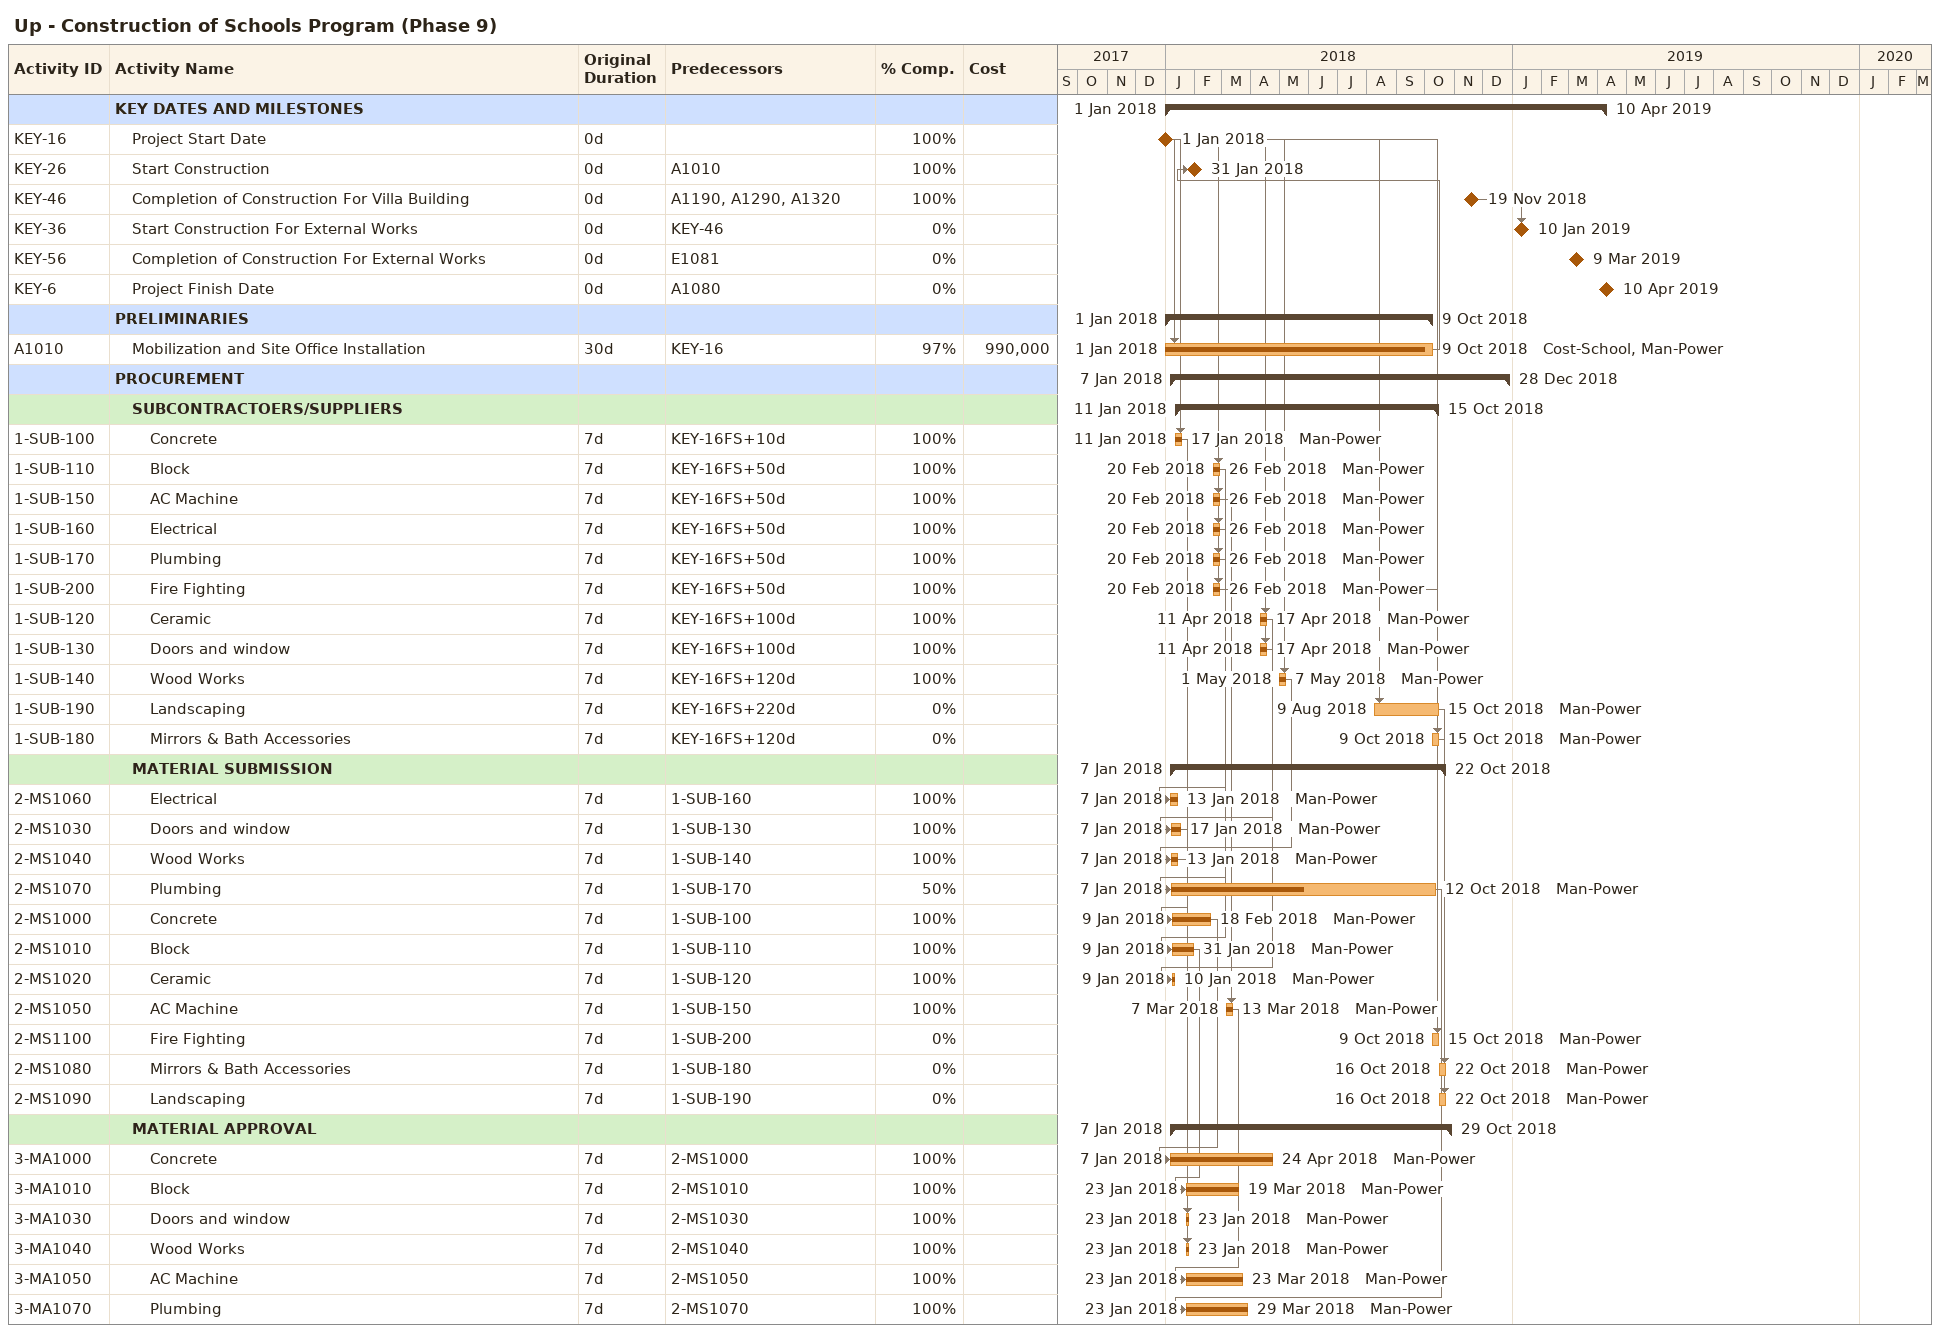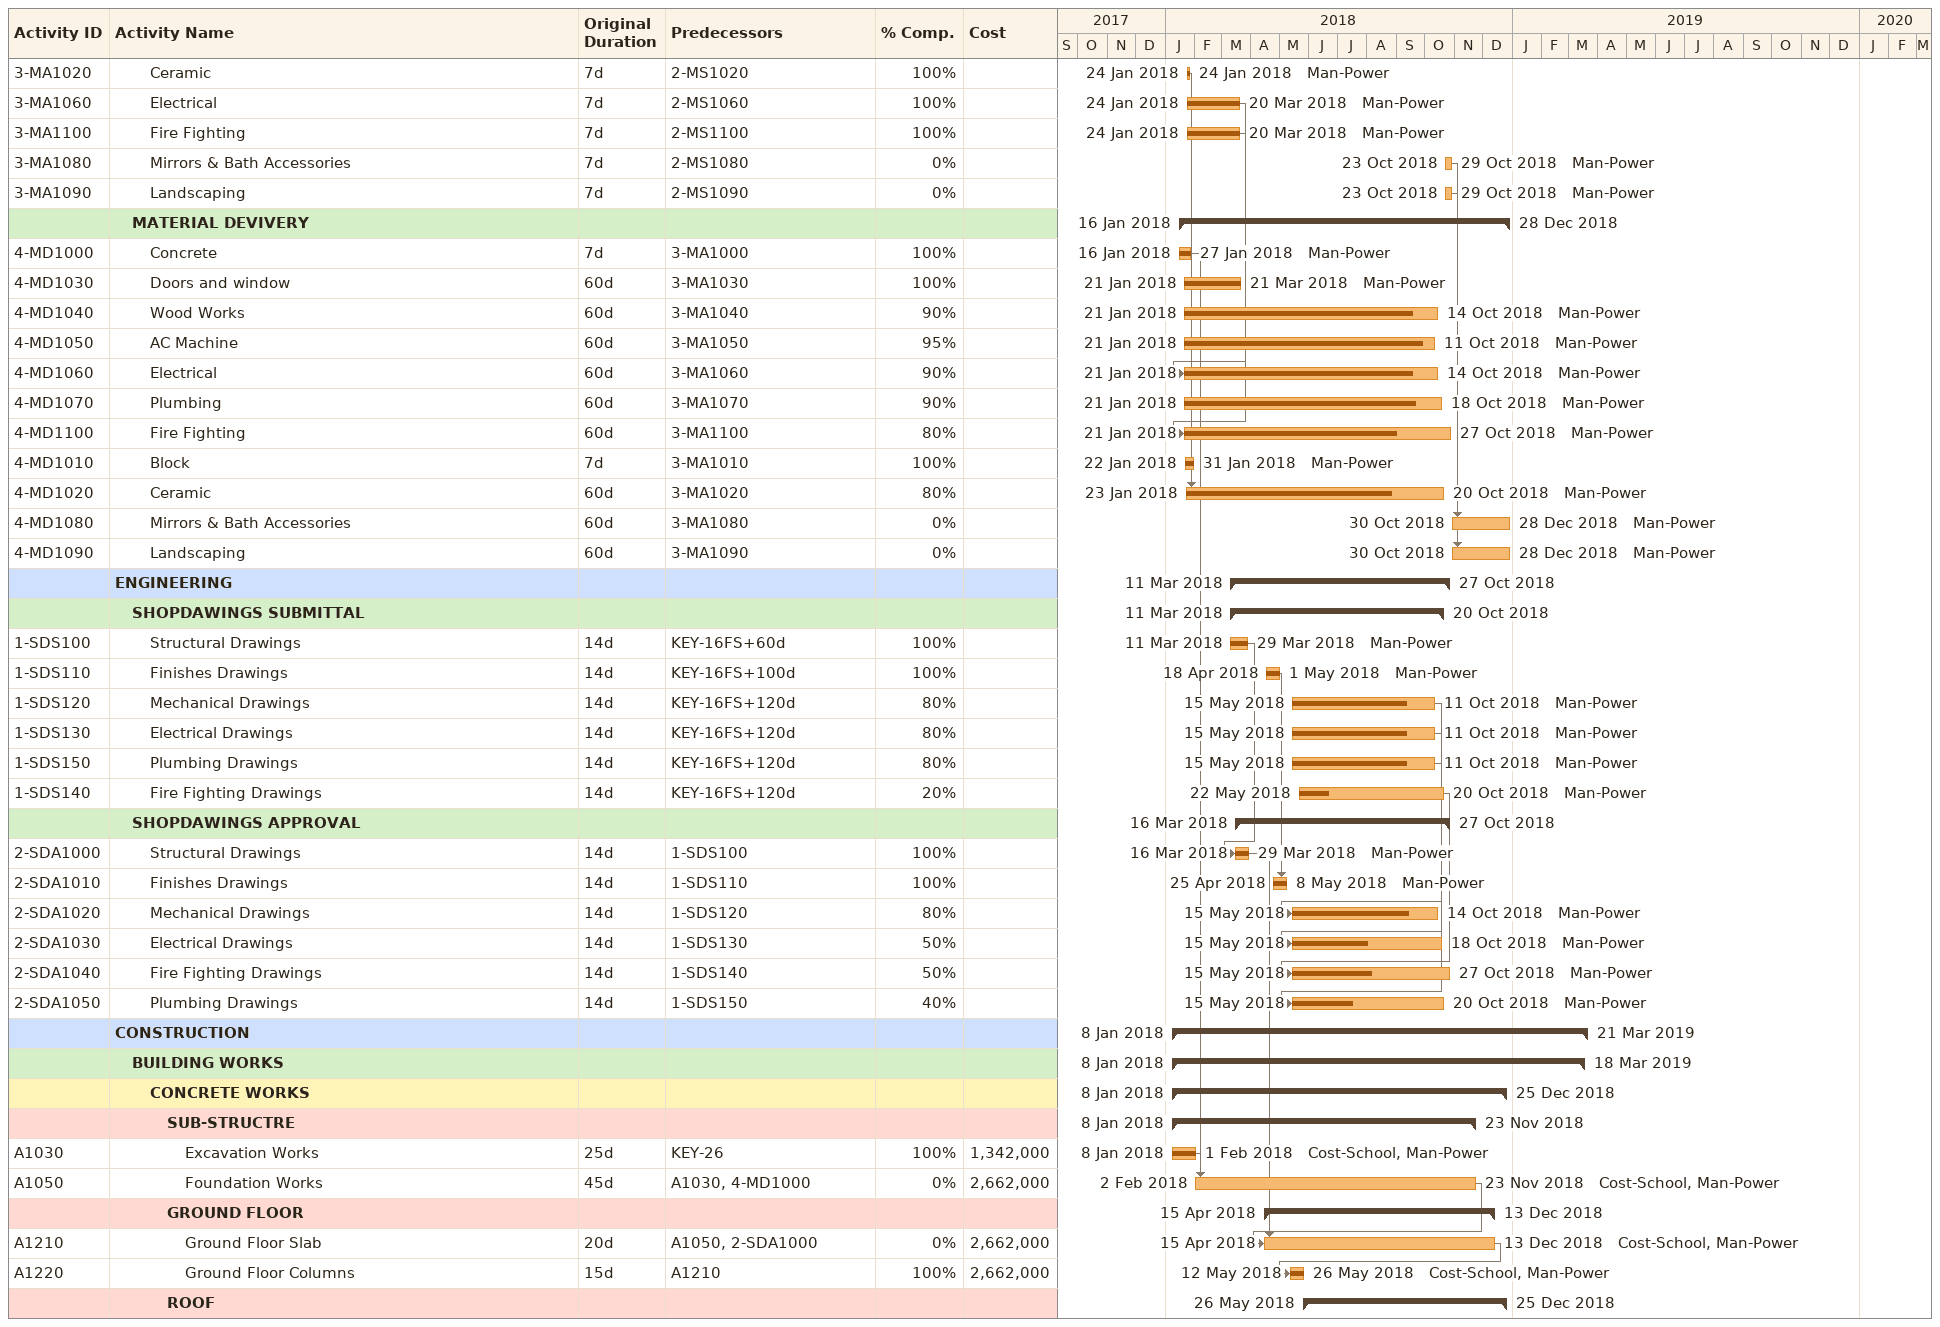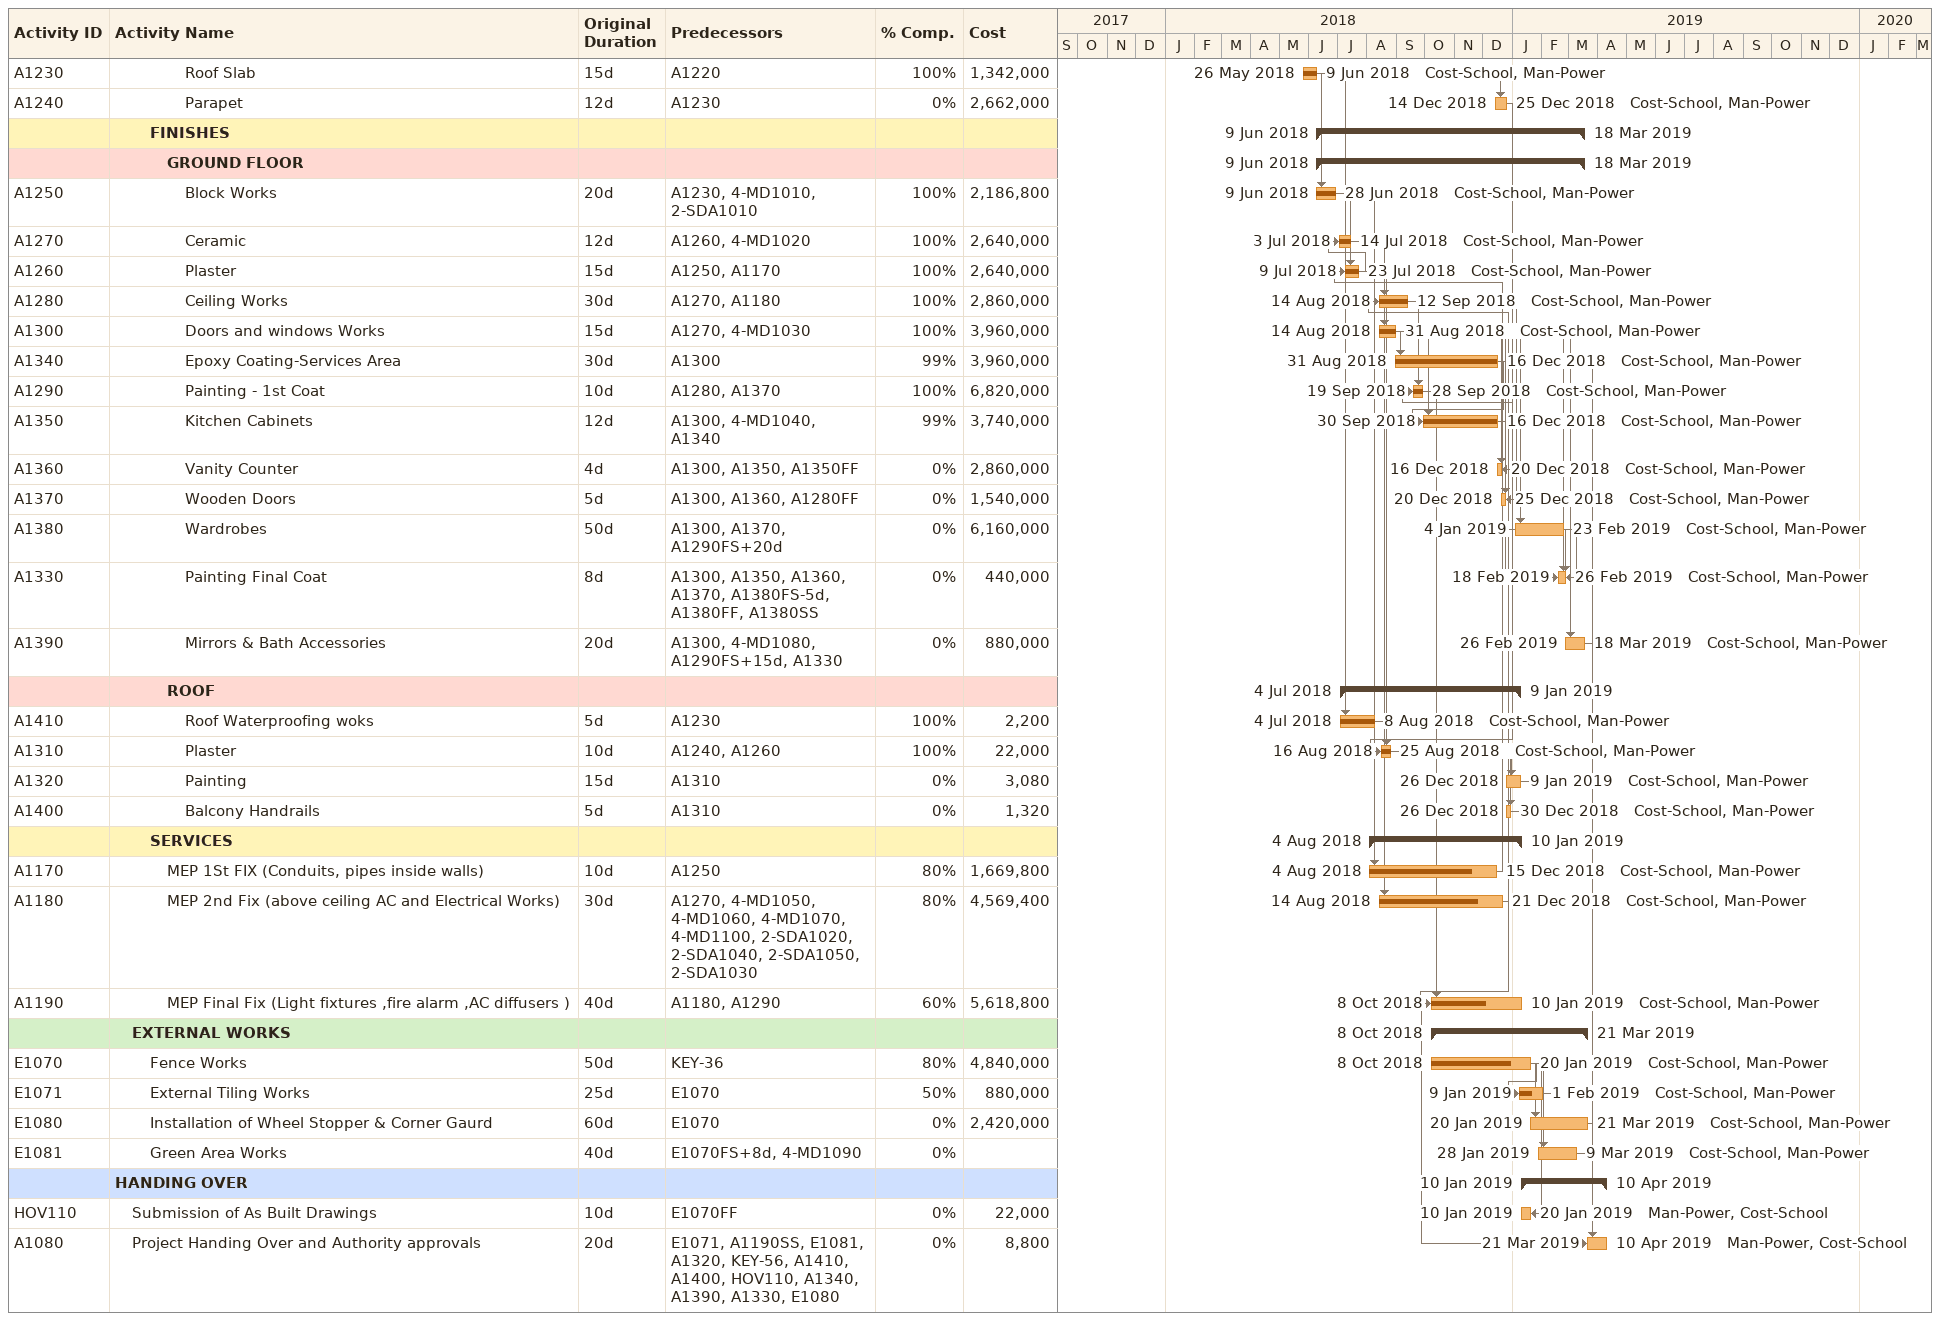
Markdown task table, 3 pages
Up - Construction of Schools Program (Phase 9)

| ID | Level | Task | Original duration | Start | Finish | Predecessors | Resources | % complete | Cost |
|---|---|---|---|---|---|---|---|---|---|
|  | 1 | **KEY DATES AND MILESTONES** |  | 2018-01-01 | 2019-04-10 |  |  |  |  |
| KEY-16 | 2 | Project Start Date | 0d | 2018-01-01 | 2018-01-01 |  |  | 100 |  |
| KEY-26 | 2 | Start Construction | 0d | 2018-01-31 | 2018-01-31 | A1010 |  | 100 |  |
| KEY-46 | 2 | Completion of Construction For Villa Building | 0d | 2018-11-19 | 2018-11-19 | A1190, A1290, A1320 |  | 100 |  |
| KEY-36 | 2 | Start Construction For External Works | 0d | 2019-01-10 | 2019-01-10 | KEY-46 |  | 0 |  |
| KEY-56 | 2 | Completion of Construction For External Works | 0d | 2019-03-09 | 2019-03-09 | E1081 |  | 0 |  |
| KEY-6 | 2 | Project Finish Date | 0d | 2019-04-10 | 2019-04-10 | A1080 |  | 0 |  |
|  | 1 | **PRELIMINARIES** |  | 2018-01-01 | 2018-10-09 |  |  |  |  |
| A1010 | 2 | Mobilization and Site Office Installation | 30d | 2018-01-01 | 2018-10-09 | KEY-16 | Cost-School, Man-Power | 97 | 990000 |
|  | 1 | **PROCUREMENT** |  | 2018-01-07 | 2018-12-28 |  |  |  |  |
|  | 2 | **SUBCONTRACTOERS/SUPPLIERS** |  | 2018-01-11 | 2018-10-15 |  |  |  |  |
| 1-SUB-100 | 3 | Concrete | 7d | 2018-01-11 | 2018-01-17 | KEY-16FS+10d | Man-Power | 100 |  |
| 1-SUB-110 | 3 | Block | 7d | 2018-02-20 | 2018-02-26 | KEY-16FS+50d | Man-Power | 100 |  |
| 1-SUB-150 | 3 | AC Machine | 7d | 2018-02-20 | 2018-02-26 | KEY-16FS+50d | Man-Power | 100 |  |
| 1-SUB-160 | 3 | Electrical | 7d | 2018-02-20 | 2018-02-26 | KEY-16FS+50d | Man-Power | 100 |  |
| 1-SUB-170 | 3 | Plumbing | 7d | 2018-02-20 | 2018-02-26 | KEY-16FS+50d | Man-Power | 100 |  |
| 1-SUB-200 | 3 | Fire Fighting | 7d | 2018-02-20 | 2018-02-26 | KEY-16FS+50d | Man-Power | 100 |  |
| 1-SUB-120 | 3 | Ceramic | 7d | 2018-04-11 | 2018-04-17 | KEY-16FS+100d | Man-Power | 100 |  |
| 1-SUB-130 | 3 | Doors and window | 7d | 2018-04-11 | 2018-04-17 | KEY-16FS+100d | Man-Power | 100 |  |
| 1-SUB-140 | 3 | Wood Works | 7d | 2018-05-01 | 2018-05-07 | KEY-16FS+120d | Man-Power | 100 |  |
| 1-SUB-190 | 3 | Landscaping | 7d | 2018-08-09 | 2018-10-15 | KEY-16FS+220d | Man-Power | 0 |  |
| 1-SUB-180 | 3 | Mirrors & Bath Accessories | 7d | 2018-10-09 | 2018-10-15 | KEY-16FS+120d | Man-Power | 0 |  |
|  | 2 | **MATERIAL SUBMISSION** |  | 2018-01-07 | 2018-10-22 |  |  |  |  |
| 2-MS1060 | 3 | Electrical | 7d | 2018-01-07 | 2018-01-13 | 1-SUB-160 | Man-Power | 100 |  |
| 2-MS1030 | 3 | Doors and window | 7d | 2018-01-07 | 2018-01-17 | 1-SUB-130 | Man-Power | 100 |  |
| 2-MS1040 | 3 | Wood Works | 7d | 2018-01-07 | 2018-01-13 | 1-SUB-140 | Man-Power | 100 |  |
| 2-MS1070 | 3 | Plumbing | 7d | 2018-01-07 | 2018-10-12 | 1-SUB-170 | Man-Power | 50 |  |
| 2-MS1000 | 3 | Concrete | 7d | 2018-01-09 | 2018-02-18 | 1-SUB-100 | Man-Power | 100 |  |
| 2-MS1010 | 3 | Block | 7d | 2018-01-09 | 2018-01-31 | 1-SUB-110 | Man-Power | 100 |  |
| 2-MS1020 | 3 | Ceramic | 7d | 2018-01-09 | 2018-01-10 | 1-SUB-120 | Man-Power | 100 |  |
| 2-MS1050 | 3 | AC Machine | 7d | 2018-03-07 | 2018-03-13 | 1-SUB-150 | Man-Power | 100 |  |
| 2-MS1100 | 3 | Fire Fighting | 7d | 2018-10-09 | 2018-10-15 | 1-SUB-200 | Man-Power | 0 |  |
| 2-MS1080 | 3 | Mirrors & Bath Accessories | 7d | 2018-10-16 | 2018-10-22 | 1-SUB-180 | Man-Power | 0 |  |
| 2-MS1090 | 3 | Landscaping | 7d | 2018-10-16 | 2018-10-22 | 1-SUB-190 | Man-Power | 0 |  |
|  | 2 | **MATERIAL APPROVAL** |  | 2018-01-07 | 2018-10-29 |  |  |  |  |
| 3-MA1000 | 3 | Concrete | 7d | 2018-01-07 | 2018-04-24 | 2-MS1000 | Man-Power | 100 |  |
| 3-MA1010 | 3 | Block | 7d | 2018-01-23 | 2018-03-19 | 2-MS1010 | Man-Power | 100 |  |
| 3-MA1030 | 3 | Doors and window | 7d | 2018-01-23 | 2018-01-23 | 2-MS1030 | Man-Power | 100 |  |
| 3-MA1040 | 3 | Wood Works | 7d | 2018-01-23 | 2018-01-23 | 2-MS1040 | Man-Power | 100 |  |
| 3-MA1050 | 3 | AC Machine | 7d | 2018-01-23 | 2018-03-23 | 2-MS1050 | Man-Power | 100 |  |
| 3-MA1070 | 3 | Plumbing | 7d | 2018-01-23 | 2018-03-29 | 2-MS1070 | Man-Power | 100 |  |
| 3-MA1020 | 3 | Ceramic | 7d | 2018-01-24 | 2018-01-24 | 2-MS1020 | Man-Power | 100 |  |
| 3-MA1060 | 3 | Electrical | 7d | 2018-01-24 | 2018-03-20 | 2-MS1060 | Man-Power | 100 |  |
| 3-MA1100 | 3 | Fire Fighting | 7d | 2018-01-24 | 2018-03-20 | 2-MS1100 | Man-Power | 100 |  |
| 3-MA1080 | 3 | Mirrors & Bath Accessories | 7d | 2018-10-23 | 2018-10-29 | 2-MS1080 | Man-Power | 0 |  |
| 3-MA1090 | 3 | Landscaping | 7d | 2018-10-23 | 2018-10-29 | 2-MS1090 | Man-Power | 0 |  |
|  | 2 | **MATERIAL DEVIVERY** |  | 2018-01-16 | 2018-12-28 |  |  |  |  |
| 4-MD1000 | 3 | Concrete | 7d | 2018-01-16 | 2018-01-27 | 3-MA1000 | Man-Power | 100 |  |
| 4-MD1030 | 3 | Doors and window | 60d | 2018-01-21 | 2018-03-21 | 3-MA1030 | Man-Power | 100 |  |
| 4-MD1040 | 3 | Wood Works | 60d | 2018-01-21 | 2018-10-14 | 3-MA1040 | Man-Power | 90 |  |
| 4-MD1050 | 3 | AC Machine | 60d | 2018-01-21 | 2018-10-11 | 3-MA1050 | Man-Power | 95 |  |
| 4-MD1060 | 3 | Electrical | 60d | 2018-01-21 | 2018-10-14 | 3-MA1060 | Man-Power | 90 |  |
| 4-MD1070 | 3 | Plumbing | 60d | 2018-01-21 | 2018-10-18 | 3-MA1070 | Man-Power | 90 |  |
| 4-MD1100 | 3 | Fire Fighting | 60d | 2018-01-21 | 2018-10-27 | 3-MA1100 | Man-Power | 80 |  |
| 4-MD1010 | 3 | Block | 7d | 2018-01-22 | 2018-01-31 | 3-MA1010 | Man-Power | 100 |  |
| 4-MD1020 | 3 | Ceramic | 60d | 2018-01-23 | 2018-10-20 | 3-MA1020 | Man-Power | 80 |  |
| 4-MD1080 | 3 | Mirrors & Bath Accessories | 60d | 2018-10-30 | 2018-12-28 | 3-MA1080 | Man-Power | 0 |  |
| 4-MD1090 | 3 | Landscaping | 60d | 2018-10-30 | 2018-12-28 | 3-MA1090 | Man-Power | 0 |  |
|  | 1 | **ENGINEERING** |  | 2018-03-11 | 2018-10-27 |  |  |  |  |
|  | 2 | **SHOPDAWINGS SUBMITTAL** |  | 2018-03-11 | 2018-10-20 |  |  |  |  |
| 1-SDS100 | 3 | Structural Drawings | 14d | 2018-03-11 | 2018-03-29 | KEY-16FS+60d | Man-Power | 100 |  |
| 1-SDS110 | 3 | Finishes Drawings | 14d | 2018-04-18 | 2018-05-01 | KEY-16FS+100d | Man-Power | 100 |  |
| 1-SDS120 | 3 | Mechanical Drawings | 14d | 2018-05-15 | 2018-10-11 | KEY-16FS+120d | Man-Power | 80 |  |
| 1-SDS130 | 3 | Electrical Drawings | 14d | 2018-05-15 | 2018-10-11 | KEY-16FS+120d | Man-Power | 80 |  |
| 1-SDS150 | 3 | Plumbing Drawings | 14d | 2018-05-15 | 2018-10-11 | KEY-16FS+120d | Man-Power | 80 |  |
| 1-SDS140 | 3 | Fire Fighting Drawings | 14d | 2018-05-22 | 2018-10-20 | KEY-16FS+120d | Man-Power | 20 |  |
|  | 2 | **SHOPDAWINGS APPROVAL** |  | 2018-03-16 | 2018-10-27 |  |  |  |  |
| 2-SDA1000 | 3 | Structural Drawings | 14d | 2018-03-16 | 2018-03-29 | 1-SDS100 | Man-Power | 100 |  |
| 2-SDA1010 | 3 | Finishes Drawings | 14d | 2018-04-25 | 2018-05-08 | 1-SDS110 | Man-Power | 100 |  |
| 2-SDA1020 | 3 | Mechanical Drawings | 14d | 2018-05-15 | 2018-10-14 | 1-SDS120 | Man-Power | 80 |  |
| 2-SDA1030 | 3 | Electrical Drawings | 14d | 2018-05-15 | 2018-10-18 | 1-SDS130 | Man-Power | 50 |  |
| 2-SDA1040 | 3 | Fire Fighting Drawings | 14d | 2018-05-15 | 2018-10-27 | 1-SDS140 | Man-Power | 50 |  |
| 2-SDA1050 | 3 | Plumbing Drawings | 14d | 2018-05-15 | 2018-10-20 | 1-SDS150 | Man-Power | 40 |  |
|  | 1 | **CONSTRUCTION** |  | 2018-01-08 | 2019-03-21 |  |  |  |  |
|  | 2 | **BUILDING WORKS** |  | 2018-01-08 | 2019-03-18 |  |  |  |  |
|  | 3 | **CONCRETE WORKS** |  | 2018-01-08 | 2018-12-25 |  |  |  |  |
|  | 4 | **SUB-STRUCTRE** |  | 2018-01-08 | 2018-11-23 |  |  |  |  |
| A1030 | 5 | Excavation Works | 25d | 2018-01-08 | 2018-02-01 | KEY-26 | Cost-School, Man-Power | 100 | 1342000 |
| A1050 | 5 | Foundation Works | 45d | 2018-02-02 | 2018-11-23 | A1030, 4-MD1000 | Cost-School, Man-Power | 0 | 2662000 |
|  | 4 | **GROUND FLOOR** |  | 2018-04-15 | 2018-12-13 |  |  |  |  |
| A1210 | 5 | Ground Floor Slab | 20d | 2018-04-15 | 2018-12-13 | A1050, 2-SDA1000 | Cost-School, Man-Power | 0 | 2662000 |
| A1220 | 5 | Ground Floor Columns | 15d | 2018-05-12 | 2018-05-26 | A1210 | Cost-School, Man-Power | 100 | 2662000 |
|  | 4 | **ROOF** |  | 2018-05-26 | 2018-12-25 |  |  |  |  |
| A1230 | 5 | Roof Slab | 15d | 2018-05-26 | 2018-06-09 | A1220 | Cost-School, Man-Power | 100 | 1342000 |
| A1240 | 5 | Parapet | 12d | 2018-12-14 | 2018-12-25 | A1230 | Cost-School, Man-Power | 0 | 2662000 |
|  | 3 | **FINISHES** |  | 2018-06-09 | 2019-03-18 |  |  |  |  |
|  | 4 | **GROUND FLOOR** |  | 2018-06-09 | 2019-03-18 |  |  |  |  |
| A1250 | 5 | Block Works | 20d | 2018-06-09 | 2018-06-28 | A1230, 4-MD1010, 2-SDA1010 | Cost-School, Man-Power | 100 | 2186800 |
| A1270 | 5 | Ceramic | 12d | 2018-07-03 | 2018-07-14 | A1260, 4-MD1020 | Cost-School, Man-Power | 100 | 2640000 |
| A1260 | 5 | Plaster | 15d | 2018-07-09 | 2018-07-23 | A1250, A1170 | Cost-School, Man-Power | 100 | 2640000 |
| A1280 | 5 | Ceiling Works | 30d | 2018-08-14 | 2018-09-12 | A1270, A1180 | Cost-School, Man-Power | 100 | 2860000 |
| A1300 | 5 | Doors and windows Works | 15d | 2018-08-14 | 2018-08-31 | A1270, 4-MD1030 | Cost-School, Man-Power | 100 | 3960000 |
| A1340 | 5 | Epoxy Coating-Services Area | 30d | 2018-08-31 | 2018-12-16 | A1300 | Cost-School, Man-Power | 99 | 3960000 |
| A1290 | 5 | Painting - 1st Coat | 10d | 2018-09-19 | 2018-09-28 | A1280, A1370 | Cost-School, Man-Power | 100 | 6820000 |
| A1350 | 5 | Kitchen Cabinets | 12d | 2018-09-30 | 2018-12-16 | A1300, 4-MD1040, A1340 | Cost-School, Man-Power | 99 | 3740000 |
| A1360 | 5 | Vanity Counter | 4d | 2018-12-16 | 2018-12-20 | A1300, A1350, A1350FF | Cost-School, Man-Power | 0 | 2860000 |
| A1370 | 5 | Wooden Doors | 5d | 2018-12-20 | 2018-12-25 | A1300, A1360, A1280FF | Cost-School, Man-Power | 0 | 1540000 |
| A1380 | 5 | Wardrobes | 50d | 2019-01-04 | 2019-02-23 | A1300, A1370, A1290FS+20d | Cost-School, Man-Power | 0 | 6160000 |
| A1330 | 5 | Painting Final Coat | 8d | 2019-02-18 | 2019-02-26 | A1300, A1350, A1360, A1370, A1380FS-5d, A1380FF, A1380SS | Cost-School, Man-Power | 0 | 440000 |
| A1390 | 5 | Mirrors & Bath Accessories | 20d | 2019-02-26 | 2019-03-18 | A1300, 4-MD1080, A1290FS+15d, A1330 | Cost-School, Man-Power | 0 | 880000 |
|  | 4 | **ROOF** |  | 2018-07-04 | 2019-01-09 |  |  |  |  |
| A1410 | 5 | Roof Waterproofing woks | 5d | 2018-07-04 | 2018-08-08 | A1230 | Cost-School, Man-Power | 100 | 2200 |
| A1310 | 5 | Plaster | 10d | 2018-08-16 | 2018-08-25 | A1240, A1260 | Cost-School, Man-Power | 100 | 22000 |
| A1320 | 5 | Painting | 15d | 2018-12-26 | 2019-01-09 | A1310 | Cost-School, Man-Power | 0 | 3080 |
| A1400 | 5 | Balcony Handrails | 5d | 2018-12-26 | 2018-12-30 | A1310 | Cost-School, Man-Power | 0 | 1320 |
|  | 3 | **SERVICES** |  | 2018-08-04 | 2019-01-10 |  |  |  |  |
| A1170 | 4 | MEP 1St FIX (Conduits, pipes inside walls) | 10d | 2018-08-04 | 2018-12-15 | A1250 | Cost-School, Man-Power | 80 | 1669800 |
| A1180 | 4 | MEP 2nd Fix (above ceiling AC and Electrical Works) | 30d | 2018-08-14 | 2018-12-21 | A1270, 4-MD1050, 4-MD1060, 4-MD1070, 4-MD1100, 2-SDA1020, 2-SDA1040, 2-SDA1050, 2-SDA1030 | Cost-School, Man-Power | 80 | 4569400 |
| A1190 | 4 | MEP Final Fix (Light fixtures ,fire alarm ,AC diffusers ) | 40d | 2018-10-08 | 2019-01-10 | A1180, A1290 | Cost-School, Man-Power | 60 | 5618800 |
|  | 2 | **EXTERNAL WORKS** |  | 2018-10-08 | 2019-03-21 |  |  |  |  |
| E1070 | 3 | Fence Works | 50d | 2018-10-08 | 2019-01-20 | KEY-36 | Cost-School, Man-Power | 80 | 4840000 |
| E1071 | 3 | External Tiling Works | 25d | 2019-01-09 | 2019-02-01 | E1070 | Cost-School, Man-Power | 50 | 880000 |
| E1080 | 3 | Installation of Wheel Stopper & Corner Gaurd | 60d | 2019-01-20 | 2019-03-21 | E1070 | Cost-School, Man-Power | 0 | 2420000 |
| E1081 | 3 | Green Area Works | 40d | 2019-01-28 | 2019-03-09 | E1070FS+8d, 4-MD1090 | Cost-School, Man-Power | 0 |  |
|  | 1 | **HANDING OVER** |  | 2019-01-10 | 2019-04-10 |  |  |  |  |
| HOV110 | 2 | Submission of As Built Drawings | 10d | 2019-01-10 | 2019-01-20 | E1070FF | Man-Power, Cost-School | 0 | 22000 |
| A1080 | 2 | Project Handing Over and Authority approvals | 20d | 2019-03-21 | 2019-04-10 | E1071, A1190SS, E1081, A1320, KEY-56, A1410, A1400, HOV110, A1340, A1390, A1330, E1080 | Man-Power, Cost-School | 0 | 8800 |
